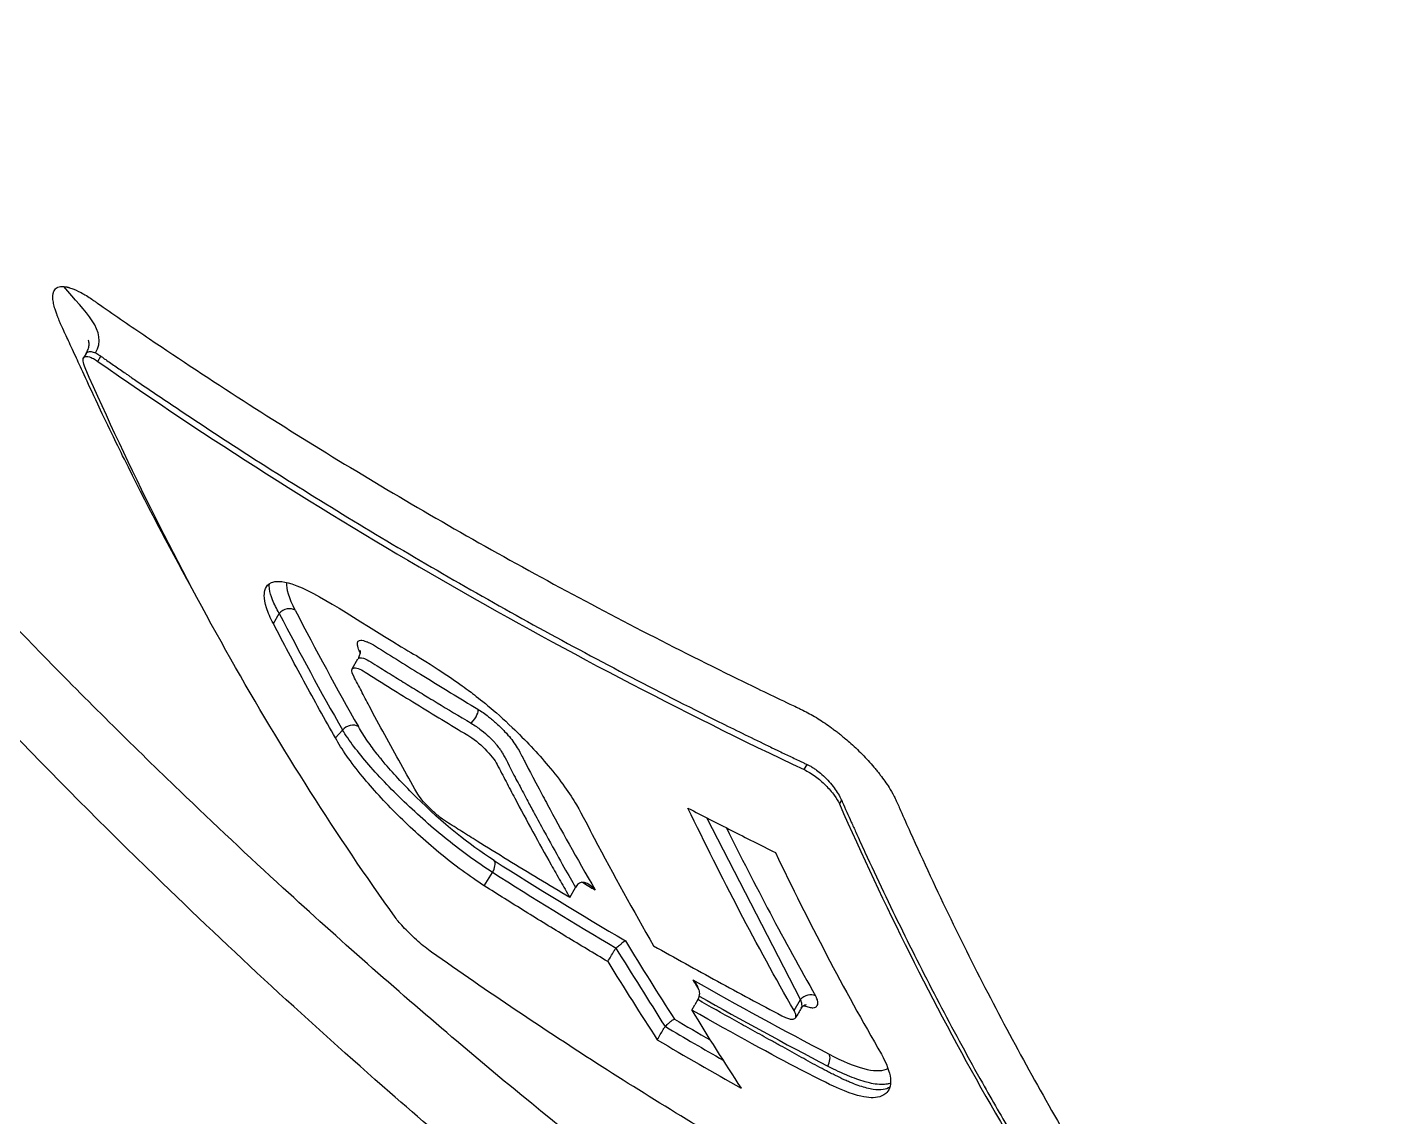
# Model space of a CAD drawing. Header units: millimetres. Extents: x 0 to 4378, y 0 to 2376.
# Drawn here: x 2554.29 to 2578.02, y 1107.85 to 1126.67 of the extents above; entities that cross this region are included whole.
import ezdxf

# ---------------------------------------------------------------- set-up
doc = ezdxf.new("R2010")
doc.units = ezdxf.units.MM
doc.header["$LTSCALE"] = 0.2
doc.layers.add('01_Object Line', color=4, linetype='Continuous')

# ---------------------------------------------------------------- blocks, each defined once
blk = doc.blocks.new('A$C7c2cc22e_1')
for p, q in [((45.087, 87.009), (45.044, 86.935)), ((45.289, 86.874), (45.341, 86.963)), ((48.324, 82.343), (48.425, 82.518)), ((49.687, 81.56), (49.786, 81.732)), ((49.398, 80.366), (49.518, 80.504)), ((51.625, 80.692), (51.625, 80.692)), ((57.498, 79.819), (57.55, 79.908)), ((53.01, 79.312), (53.01, 79.312)), ((58.146, 79.29), (58.109, 79.226)), ((57.434, 75.845), (55.816, 78.986)), ((51.969, 77.812), (52.113, 78.044)), ((53.447, 77.611), (53.547, 77.785)), ((55.555, 75.665), (55.607, 75.755)), ((55.659, 75.845), (55.607, 75.755)), ((55.877, 75.722), (55.877, 75.722)), ((57.324, 75.654), (57.434, 75.845)), ((58.537, 74.328), (58.538, 74.328))]:
    blk.add_line(p, q)
for centre, major_axis, ratio, start_param, end_param in [((48.567, 82.436), (0.178, 0.092), 0.765538, 0.402245, 2.027826), ((125.954, 168.363), (-60.318, -104.474), 0.577358, 5.92804, 5.957788), ((126.134, 168.261), (-60.259, -104.281), 0.577484, 5.928254, 5.958002), ((109.913, 91.389), (83.621, -22.436), 0.369697, 4.019009, 4.03304), ((109.913, 91.389), (83.621, -22.436), 0.369697, 4.03304, 4.048575), ((49.967, 79.731), (-1.887, -1.142), 0.164807, 2.686739, 3.109899), ((49.659, 80.422), (0.174, 0.099), 0.773645, 0.369029, 1.995393), ((134.23, 163.88), (-60.369, -104.64), 0.577252, 5.914776, 5.957186), ((52.011, 78.103), (0.107, 0.169), 0.586007, 4.737118, 6.001225), ((127.474, 161.223), (-98.866, -59.022), 0.777152, 0.373252, 0.401665), ((127.553, 161.044), (-99.039, -58.95), 0.776926, 0.374253, 0.401019), ((94.959, 75.998), (-62.109, 23.647), 0.241327, 0.938886, 0.943563), ((130.568, 166.423), (-60.674, -105.048), 0.577401, 5.976389, 5.997489), ((130.41, 166.493), (-60.859, -105.378), 0.577385, 5.978619, 5.999674), ((104.78, 172.265), (26.705, 114.175), 0.494212, 2.6757, 2.678414), ((127.448, 161.208), (98.842, 59.009), 0.777152, 3.557662, 3.58608), ((127.532, 161.028), (-99.019, -58.936), 0.776937, 0.418707, 0.445475), ((57.575, 75.763), (0.174, 0.099), 0.773535, 0.465972, 1.995859), ((126.826, 158.139), (-96.822, -57.829), 0.777186, 0.401407, 0.409151), ((131.842, 165.669), (-60.833, -105.398), 0.577331, 5.978461, 5.999516), ((126.958, 157.962), (-97.083, -57.708), 0.776828, 0.401327, 0.413827), ((126.823, 157.732), (-97.084, -57.709), 0.776825, 0.401265, 0.419412), ((57.809, 74.753), (0.093, 0.177), 0.567955, 4.687599, 5.953582)]:
    blk.add_ellipse(centre, major_axis=major_axis, ratio=ratio, start_param=start_param, end_param=end_param)
for points, knots in [([(144.844, 88.054), (144.841, 88.055), (144.816, 88.072), (144.73, 88.124), (144.693, 88.147), (144.567, 88.223), (144.464, 88.285), (144.099, 88.503), (143.783, 88.691), (142.63, 89.37), (141.59, 89.979), (139.471, 91.215), (138.519, 91.769), (136.445, 92.974), (135.587, 93.471), (135.251, 93.668), (135.191, 93.702), (134.948, 93.845), (134.763, 93.953), (133.809, 94.512), (132.977, 94.998), (131.112, 96.089), (130.068, 96.699), (128.471, 97.632), (127.974, 97.923), (127.298, 98.317), (127.139, 98.411), (126.813, 98.601), (126.649, 98.696), (126.148, 98.986), (125.792, 99.193), (124.766, 99.788), (124.092, 100.179), (121.778, 101.52), (120.094, 102.495), (117.501, 103.997), (116.628, 104.502), (115.296, 105.273), (114.845, 105.533), (113.425, 106.355), (112.458, 106.914), (110.53, 108.028), (109.585, 108.574), (107.678, 109.676), (106.727, 110.225), (104.83, 111.321), (103.887, 111.865), (99.265, 114.533), (95.436, 116.741), (89.833, 119.969), (88.146, 120.941), (83.463, 123.638), (80.433, 125.382), (72.809, 129.772), (68.234, 132.405), (62.711, 135.586), (61.621, 136.214), (59.742, 137.297), (58.946, 137.756), (57.573, 138.547), (56.991, 138.883), (55.555, 139.711), (54.71, 140.199), (53.056, 141.153), (52.249, 141.619), (51.462, 142.073)], [0.000001, 0.000001, 0.000001, 0.000001, 0.020999, 0.020999, 0.03362, 0.03362, 0.058853, 0.058853, 0.10929, 0.10929, 0.210139, 0.210139, 0.277387, 0.277387, 0.343259, 0.343259, 0.357255, 0.357255, 0.400141, 0.400141, 0.572106, 0.572106, 0.758153, 0.758153, 0.839265, 0.839265, 0.865124, 0.865124, 0.885821, 0.885821, 0.936976, 0.936976, 1.031169, 1.031169, 1.255712, 1.255712, 1.367089, 1.367089, 1.423303, 1.423303, 1.543936, 1.543936, 1.662482, 1.662482, 1.779397, 1.779397, 1.892284, 1.892284, 2.327177, 2.327177, 2.51121, 2.51121, 2.83327, 2.83327, 3.318061, 3.318061, 3.439024, 3.439024, 3.529698, 3.529698, 3.597738, 3.597738, 3.699741, 3.699741, 3.801674, 3.801674, 3.801674, 3.801674]), ([(62.109, 67.464), (62.068, 67.488), (62.036, 67.506), (61.966, 67.547), (61.93, 67.568), (61.822, 67.631), (61.75, 67.673), (61.532, 67.802), (61.385, 67.889), (60.927, 68.166), (60.613, 68.361), (59.519, 69.056), (58.719, 69.591), (56.171, 71.373), (54.386, 72.735), (52.215, 74.52), (51.813, 74.856), (50.434, 76.028), (49.46, 76.888), (47.895, 78.323), (47.299, 78.883), (45.937, 80.19), (45.176, 80.944), (43.764, 82.383), (43.111, 83.067), (42.123, 84.129), (41.781, 84.501), (39.741, 86.76), (38.117, 88.692), (35.848, 91.611), (35.123, 92.581), (33.733, 94.521), (33.068, 95.491), (31.816, 97.405), (31.229, 98.347), (30.122, 100.22), (29.602, 101.149), (27.177, 105.761), (25.878, 109.179), (25.149, 112.861), (25.05, 113.527), (24.9, 115.123), (24.898, 116.017), (25.027, 117.251), (25.092, 117.644), (25.267, 118.393), (25.376, 118.749), (25.507, 119.085)], [0.000001, 0.000001, 0.000001, 0.000001, 0.017289, 0.017289, 0.034993, 0.034993, 0.070506, 0.070506, 0.142461, 0.142461, 0.294734, 0.294734, 0.67969, 0.67969, 1.52071, 1.52071, 1.712137, 1.712137, 2.17847, 2.17847, 2.468632, 2.468632, 2.845677, 2.845677, 3.177241, 3.177241, 3.354712, 3.354712, 4.246918, 4.246918, 4.688059, 4.688059, 5.129475, 5.129475, 5.562211, 5.562211, 5.997516, 5.997516, 7.753462, 7.753462, 8.159608, 8.159608, 8.770872, 8.770872, 9.07783, 9.07783, 9.385555, 9.385555, 9.385555, 9.385555]), ([(62.628, 65.213), (62.459, 65.311), (62.007, 65.57), (60.943, 66.227), (60.516, 66.499), (59.801, 66.966), (59.514, 67.156), (58.084, 68.121), (56.922, 68.953), (54.983, 70.414), (54.205, 71.02), (52.394, 72.478), (51.362, 73.344), (48.967, 75.438), (47.612, 76.688), (44.504, 79.704), (42.769, 81.506), (40.66, 83.852), (40.222, 84.349), (39.573, 85.099), (39.359, 85.348), (38.936, 85.846), (38.727, 86.095), (38.41, 86.475), (38.304, 86.603), (37.986, 86.988), (37.779, 87.24), (37.371, 87.744), (37.17, 87.994), (36.872, 88.369), (36.774, 88.494), (36.572, 88.751), (36.468, 88.883), (36.264, 89.146), (36.163, 89.277), (35.857, 89.673), (35.653, 89.941), (35.271, 90.446), (35.087, 90.693), (34.723, 91.184), (34.545, 91.426), (34.012, 92.161), (33.663, 92.653), (32.96, 93.663), (32.604, 94.187), (31.958, 95.159), (31.668, 95.606), (31.29, 96.199), (31.212, 96.323), (30.821, 96.947), (30.519, 97.44), (30.078, 98.179), (29.934, 98.425), (29.651, 98.912), (29.512, 99.155), (29.239, 99.639), (29.107, 99.877), (28.909, 100.237), (28.843, 100.359), (28.715, 100.596), (28.654, 100.71), (28.527, 100.948), (28.464, 101.068), (28.287, 101.406), (28.169, 101.635), (27.172, 103.598), (26.424, 105.283), (25.765, 107.039), (25.711, 107.188), (25.604, 107.483), (25.553, 107.627), (25.455, 107.908), (25.408, 108.047), (25.317, 108.318), (25.274, 108.451), (25.19, 108.712), (25.15, 108.841), (25.036, 109.21), (24.964, 109.454), (24.767, 110.15), (24.652, 110.602), (24.512, 111.214), (24.47, 111.401), (24.414, 111.676), (24.396, 111.763), (24.346, 112.018), (24.316, 112.185), (24.26, 112.506), (24.236, 112.659), (24.17, 113.097), (24.133, 113.377), (24.052, 114.136), (24.021, 114.604), (24.002, 115.394), (24.006, 115.724), (24.044, 116.525), (24.093, 116.985), (24.206, 117.64), (24.25, 117.853), (24.327, 118.164), (24.354, 118.267), (24.397, 118.418), (24.411, 118.468), (24.434, 118.542), (24.442, 118.567), (24.453, 118.604), (24.457, 118.616), (24.465, 118.641), (24.469, 118.653), (24.473, 118.665)], [0.000492, 0.000492, 0.000492, 0.000492, 0.070477, 0.070477, 0.116784, 0.116784, 0.147598, 0.147598, 0.270163, 0.270163, 0.35129, 0.35129, 0.459378, 0.459378, 0.603543, 0.603543, 0.795477, 0.795477, 0.846759, 0.846759, 0.872247, 0.872247, 0.897546, 0.897546, 0.910816, 0.910816, 0.936058, 0.936058, 0.961053, 0.961053, 0.973407, 0.973407, 0.986612, 0.986612, 0.999925, 0.999925, 1.026343, 1.026343, 1.051465, 1.051465, 1.076258, 1.076258, 1.125243, 1.125243, 1.177878, 1.177878, 1.224985, 1.224985, 1.237745, 1.237745, 1.287061, 1.287061, 1.311764, 1.311764, 1.336615, 1.336615, 1.361333, 1.361333, 1.372959, 1.372959, 1.384222, 1.384222, 1.395507, 1.395507, 1.41867, 1.41867, 1.596072, 1.596072, 1.612752, 1.612752, 1.628768, 1.628768, 1.644172, 1.644172, 1.659003, 1.659003, 1.673475, 1.673475, 1.702106, 1.702106, 1.756638, 1.756638, 1.781274, 1.781274, 1.792708, 1.792708, 1.814679, 1.814679, 1.835454, 1.835454, 1.874477, 1.874477, 1.942807, 1.942807, 1.994085, 1.994085, 2.070998, 2.070998, 2.109452, 2.109452, 2.128666, 2.128666, 2.138273, 2.138273, 2.143077, 2.143077, 2.145479, 2.145479, 2.147874, 2.147874, 2.147874, 2.147874]), ([(62.628, 65.213), (62.728, 65.156), (63.066, 64.963), (63.69, 64.622), (63.954, 64.48), (64.733, 64.073), (65.247, 63.817), (66.762, 63.099), (67.744, 62.682), (69.314, 62.088), (69.95, 61.867), (70.91, 61.567), (71.253, 61.467), (72.494, 61.134), (73.36, 60.953), (75.264, 60.682), (76.294, 60.632), (77.774, 60.742), (78.284, 60.82), (81.114, 61.499), (82.489, 62.893), (83.637, 65.428), (83.884, 66.522), (84.06, 69.563), (83.854, 72.529), (81.341, 79.25), (80.219, 81.641), (77.482, 86.578), (75.868, 89.121), (74.048, 91.668)], [-11.591769, -11.591769, -11.591769, -11.591769, -11.369233, -11.369233, -11.2055, -11.2055, -10.879051, -10.879051, -10.229253, -10.229253, -9.808886, -9.808886, -9.569695, -9.569695, -8.931682, -8.931682, -8.097781, -8.097781, -7.622133, -7.622133, -5.29353, -5.29353, -3.945591, -3.945591, -1.974095, -1.974095, -0.987299, -0.987299, -0.000001, -0.000001, -0.000001, -0.000001]), ([(62.109, 67.464), (62.134, 67.45), (62.154, 67.438), (62.199, 67.412), (62.222, 67.399), (62.289, 67.361), (62.335, 67.335), (62.471, 67.258), (62.562, 67.207), (62.838, 67.053), (63.022, 66.952), (63.614, 66.634), (64.014, 66.428), (65.562, 65.66), (66.694, 65.167), (69.239, 64.199), (70.637, 63.783), (73.807, 63.127), (75.484, 63.04), (79.291, 63.631), (80.782, 64.804), (82.705, 68.339), (82.727, 70.939), (81.862, 75.912), (80.94, 78.668), (78.178, 84.636), (76.356, 87.799), (74.143, 91.048)], [-6.407087, -6.407087, -6.407087, -6.407087, -6.401237, -6.401237, -6.39525, -6.39525, -6.383254, -6.383254, -6.359103, -6.359103, -6.309555, -6.309555, -6.200269, -6.200269, -5.881807, -5.881807, -5.449682, -5.449682, -4.832371, -4.832371, -3.815475, -3.815475, -2.514487, -2.514487, -1.264317, -1.264317, -0.000001, -0.000001, -0.000001, -0.000001]), ([(46.905, 82.976), (46.506, 83.697), (46.12, 84.433), (45.748, 85.184), (45.669, 85.344), (45.598, 85.489), (45.535, 85.619), (45.432, 85.831), (45.35, 86.004), (45.288, 86.136), (45.101, 86.534), (44.976, 86.81), (44.908, 86.958), (44.882, 87.014), (44.858, 87.067), (44.835, 87.115), (44.82, 87.148), (44.809, 87.171), (44.782, 87.23), (44.766, 87.263), (44.748, 87.302), (44.726, 87.348), (44.725, 87.351), (44.723, 87.354), (44.722, 87.358), (44.694, 87.416), (44.671, 87.467), (44.652, 87.509), (44.643, 87.53), (44.635, 87.549), (44.628, 87.566), (44.624, 87.575), (44.619, 87.587), (44.613, 87.602), (44.61, 87.609), (44.607, 87.617), (44.603, 87.626), (44.601, 87.633), (44.598, 87.639), (44.596, 87.646), (44.593, 87.652), (44.591, 87.657), (44.589, 87.663), (44.586, 87.672), (44.583, 87.68), (44.579, 87.689), (44.571, 87.712), (44.563, 87.735), (44.556, 87.758), (44.548, 87.784), (44.538, 87.816), (44.53, 87.853), (44.523, 87.88), (44.518, 87.91), (44.514, 87.941), (44.512, 87.961), (44.511, 87.978), (44.511, 87.993), (44.512, 87.998), (44.512, 88.003), (44.512, 88.008), (44.512, 88.013), (44.513, 88.018), (44.513, 88.022), (44.514, 88.033), (44.516, 88.042), (44.517, 88.05), (44.52, 88.061), (44.522, 88.069), (44.524, 88.073), (44.526, 88.081), (44.53, 88.089), (44.534, 88.096), (44.545, 88.117), (44.563, 88.136), (44.587, 88.148), (44.591, 88.15), (44.595, 88.152), (44.599, 88.154), (44.615, 88.161), (44.632, 88.164), (44.647, 88.166), (44.673, 88.169), (44.694, 88.167), (44.704, 88.166)], [-0.9584839, -0.9584839, -0.9584839, -0.9584839, -0.5714286, -0.5714286, -0.5714286, -0.517013, -0.517013, -0.517013, -0.4285714, -0.4285714, -0.4285714, -0.2857143, -0.2857143, -0.2857143, -0.2513176, -0.2513176, -0.2513176, -0.2280904, -0.2280904, -0.2280904, -0.2152452, -0.2152452, -0.2152452, -0.2142857, -0.2142857, -0.2142857, -0.1903263, -0.1903263, -0.1903263, -0.1785714, -0.1785714, -0.1785714, -0.170079, -0.170079, -0.170079, -0.1658975, -0.1658975, -0.1658975, -0.16301, -0.16301, -0.16301, -0.1607143, -0.1607143, -0.1607143, -0.15572, -0.15572, -0.15572, -0.1428571, -0.1428571, -0.1428571, -0.1223688, -0.1223688, -0.1223688, -0.1071429, -0.1071429, -0.1071429, -0.0986615, -0.0986615, -0.0986615, -0.0956016, -0.0956016, -0.0956016, -0.0922441, -0.0922441, -0.0922441, -0.0841138, -0.0841138, -0.0841138, -0.0714286, -0.0714286, -0.0714286, -0.0625785, -0.0625785, -0.0625785, -0.0357143, -0.0357143, -0.0357143, -0.0328765, -0.0328765, -0.0328765, -0.0209459, -0.0209459, -0.0209459, 0, 0, 0, 0]), ([(44.704, 88.166), (44.714, 88.165), (44.724, 88.164), (44.735, 88.162), (44.74, 88.162), (44.745, 88.161), (44.751, 88.16), (44.756, 88.159), (44.761, 88.157), (44.767, 88.156), (44.773, 88.155), (44.778, 88.154), (44.784, 88.152), (44.79, 88.151), (44.795, 88.149), (44.801, 88.147), (44.813, 88.144), (44.825, 88.14), (44.838, 88.136), (44.887, 88.118), (44.942, 88.094), (45, 88.062), (45.059, 88.031), (45.121, 87.992), (45.187, 87.948), (45.203, 87.937), (45.219, 87.925), (45.236, 87.914), (45.252, 87.902), (45.269, 87.891), (45.285, 87.879), (45.318, 87.856), (45.351, 87.834), (45.384, 87.811), (45.649, 87.627), (45.915, 87.445), (46.182, 87.264), (46.716, 86.903), (47.256, 86.547), (47.801, 86.197), (48.346, 85.847), (48.896, 85.502), (49.452, 85.164), (50.006, 84.826), (50.566, 84.494), (51.13, 84.167)], [-1, -1, -1, -1, -0.9989185, -0.9989185, -0.9989185, -0.9983778, -0.9983778, -0.9983778, -0.9978371, -0.9978371, -0.9978371, -0.9972963, -0.9972963, -0.9972963, -0.9967556, -0.9967556, -0.9967556, -0.9956741, -0.9956741, -0.9956741, -0.9913482, -0.9913482, -0.9913482, -0.9870224, -0.9870224, -0.9870224, -0.9859409, -0.9859409, -0.9859409, -0.9848594, -0.9848594, -0.9848594, -0.9826965, -0.9826965, -0.9826965, -0.965393, -0.965393, -0.965393, -0.930786, -0.930786, -0.930786, -0.896179, -0.896179, -0.896179, -0.8616263, -0.8616263, -0.8616263, -0.8616263]), ([(45.088, 87.01), (45.097, 87.026), (45.106, 87.043), (45.119, 87.074), (45.124, 87.088), (45.135, 87.126), (45.138, 87.148), (45.138, 87.183), (45.137, 87.196), (45.134, 87.212), (45.133, 87.216), (45.13, 87.226), (45.129, 87.228), (45.128, 87.229), (45.128, 87.23), (45.127, 87.232), (45.127, 87.233), (45.126, 87.235), (45.126, 87.236), (45.125, 87.238), (45.125, 87.238), (45.125, 87.238), (45.125, 87.238), (45.125, 87.238), (45.125, 87.238), (45.125, 87.238)], [0, 0, 0, 0, 0.00597367, 0.00597367, 0.01138515, 0.01138515, 0.02053171, 0.02053171, 0.02921049, 0.02921049, 0.03389334, 0.03389334, 0.03922284, 0.03922284, 0.04001784, 0.04001784, 0.040804, 0.040804, 0.04131178, 0.04131178, 0.0413347, 0.0413347, 0.0413533, 0.0413533, 0.04135544, 0.04135544, 0.04135544, 0.04135544]), ([(45.07, 86.76), (45.05, 86.807), (45.038, 86.847), (45.032, 86.914), (45.04, 86.939), (45.079, 86.963), (45.107, 86.963), (45.164, 86.945), (45.187, 86.935), (45.236, 86.909), (45.262, 86.893), (45.289, 86.874)], [-0.09630603, -0.09630603, -0.09630603, -0.09630603, -0.07320762, -0.07320762, -0.04828154, -0.04828154, -0.02519492, -0.02519492, -0.01231734, -0.01231734, -0.000001, -0.000001, -0.000001, -0.000001]), ([(45.087, 87.009), (45.094, 87.022), (45.105, 87.032), (45.119, 87.038), (45.134, 87.044), (45.153, 87.046), (45.175, 87.043), (45.197, 87.04), (45.222, 87.032), (45.25, 87.019)], [0.4848578, 0.4848578, 0.4848578, 0.4848578, 0.647914, 0.647914, 0.647914, 0.823957, 0.823957, 0.823957, 0.9999999, 0.9999999, 0.9999999, 0.9999999]), ([(45.25, 87.019), (45.263, 87.013), (45.277, 87.005), (45.291, 86.997), (45.298, 86.992), (45.305, 86.988), (45.312, 86.983), (45.319, 86.978), (45.326, 86.973), (45.334, 86.968), (45.336, 86.966), (45.338, 86.965), (45.341, 86.963)], [0.0000001, 0.0000001, 0.0000001, 0.0000001, 0.4648523, 0.4648523, 0.4648523, 0.6972784, 0.6972784, 0.6972784, 0.9297046, 0.9297046, 0.9297046, 0.9999999, 0.9999999, 0.9999999, 0.9999999]), ([(45.289, 86.874), (47.199, 85.542), (49.178, 84.284), (51.225, 83.103), (53.254, 81.932), (55.346, 80.837), (57.498, 79.819)], [0, 0, 0, 0, 0.502185, 0.502185, 0.502185, 1, 1, 1, 1]), ([(45.341, 86.963), (45.346, 86.96), (45.351, 86.956), (45.357, 86.952), (45.364, 86.947), (45.372, 86.942), (45.379, 86.936), (45.394, 86.926), (45.409, 86.915), (45.425, 86.905), (45.485, 86.863), (45.546, 86.821), (45.606, 86.779), (45.667, 86.737), (45.728, 86.695), (45.788, 86.653), (45.804, 86.643), (45.819, 86.632), (45.834, 86.622), (45.849, 86.611), (45.864, 86.601), (45.88, 86.591), (45.91, 86.57), (45.94, 86.549), (45.971, 86.528), (46.215, 86.362), (46.459, 86.196), (46.705, 86.032), (47.197, 85.704), (47.693, 85.38), (48.194, 85.061), (48.695, 84.743), (49.2, 84.429), (49.709, 84.12), (50.218, 83.811), (50.732, 83.507), (51.25, 83.207), (51.768, 82.908), (52.29, 82.614), (52.816, 82.324), (53.342, 82.035), (53.873, 81.751), (54.407, 81.471), (54.942, 81.192), (55.48, 80.917), (56.023, 80.648), (56.294, 80.513), (56.566, 80.38), (56.839, 80.248), (56.874, 80.231), (56.908, 80.215), (56.942, 80.198), (56.959, 80.19), (56.976, 80.182), (56.993, 80.174), (57.01, 80.166), (57.027, 80.157), (57.044, 80.149), (57.113, 80.116), (57.181, 80.083), (57.25, 80.051), (57.318, 80.018), (57.387, 79.985), (57.456, 79.953), (57.473, 79.945), (57.49, 79.937), (57.507, 79.928), (57.516, 79.924), (57.524, 79.92), (57.533, 79.916), (57.539, 79.914), (57.544, 79.911), (57.55, 79.908)], [0, 0, 0, 0, 0.0013857, 0.0013857, 0.0013857, 0.0033723, 0.0033723, 0.0033723, 0.0073454, 0.0073454, 0.0073454, 0.0232379, 0.0232379, 0.0232379, 0.0391303, 0.0391303, 0.0391303, 0.0431034, 0.0431034, 0.0431034, 0.0470765, 0.0470765, 0.0470765, 0.0550227, 0.0550227, 0.0550227, 0.1185925, 0.1185925, 0.1185925, 0.2457321, 0.2457321, 0.2457321, 0.3728716, 0.3728716, 0.3728716, 0.5000112, 0.5000112, 0.5000112, 0.6271507, 0.6271507, 0.6271507, 0.7543218, 0.7543218, 0.7543218, 0.8814771, 0.8814771, 0.8814771, 0.9450548, 0.9450548, 0.9450548, 0.953002, 0.953002, 0.953002, 0.9569756, 0.9569756, 0.9569756, 0.9609492, 0.9609492, 0.9609492, 0.9768436, 0.9768436, 0.9768436, 0.992738, 0.992738, 0.992738, 0.9967116, 0.9967116, 0.9967116, 0.9986984, 0.9986984, 0.9986984, 1, 1, 1, 1]), ([(50.429, 77.267), (49.419, 78.681), (48.472, 80.169), (46.681, 83.332), (45.842, 85.009), (45.07, 86.76)], [-1.719587, -1.719587, -1.719587, -1.719587, -0.870829, -0.870829, -0.000001, -0.000001, -0.000001, -0.000001]), ([(51.13, 84.167), (51.131, 84.167), (51.132, 84.166), (51.133, 84.166), (51.698, 83.839), (52.269, 83.518), (52.845, 83.203), (53.42, 82.888), (54.001, 82.579), (54.586, 82.276), (55.172, 81.973), (55.762, 81.676), (56.356, 81.385), (56.654, 81.24), (56.952, 81.096), (57.252, 80.953), (57.29, 80.935), (57.327, 80.918), (57.365, 80.9), (57.383, 80.891), (57.402, 80.882), (57.421, 80.873), (57.44, 80.864), (57.458, 80.855), (57.477, 80.846), (57.553, 80.809), (57.631, 80.766), (57.71, 80.718), (57.79, 80.669), (57.87, 80.616), (57.949, 80.559), (57.969, 80.545), (57.989, 80.53), (58.009, 80.515), (58.019, 80.508), (58.028, 80.5), (58.038, 80.493)], [-0.8616263, -0.8616263, -0.8616263, -0.8616263, -0.861572, -0.861572, -0.861572, -0.826965, -0.826965, -0.826965, -0.7923494, -0.7923494, -0.7923494, -0.7577381, -0.7577381, -0.7577381, -0.7404325, -0.7404325, -0.7404325, -0.7382693, -0.7382693, -0.7382693, -0.7371877, -0.7371877, -0.7371877, -0.7361061, -0.7361061, -0.7361061, -0.7317796, -0.7317796, -0.7317796, -0.7274532, -0.7274532, -0.7274532, -0.7263716, -0.7263716, -0.7263716, -0.7258308, -0.7258308, -0.7258308, -0.7258308]), ([(48.324, 82.343), (48.273, 82.441), (48.233, 82.533), (48.181, 82.696), (48.168, 82.767), (48.167, 82.896), (48.18, 83.007), (48.356, 83.079), (48.463, 83.087), (49.085, 82.883), (49.747, 82.413), (50.709, 81.839), (50.786, 81.797), (51.364, 81.435), (51.619, 81.248), (51.882, 81.048), (52.143, 80.844), (52.683, 80.328), (52.891, 80.106), (53.291, 79.629), (53.449, 79.406), (53.659, 79.048), (53.79, 78.785), (54.204, 78.002), (54.546, 77.382), (54.895, 76.774)], [-1.490546, -1.490546, -1.490546, -1.490546, -1.372171, -1.372171, -1.254036, -1.254036, -1.123299, -1.123299, -1.043679, -1.043679, -0.850826, -0.850826, -0.807838, -0.807838, -0.709589, -0.709589, -0.595224, -0.595224, -0.510831, -0.510831, -0.413449, -0.413449, -0.333919, -0.333919, 0, 0, 0, 0]), ([(48.425, 82.518), (48.377, 82.602), (48.339, 82.681), (48.311, 82.752), (48.282, 82.823), (48.264, 82.886), (48.257, 82.942), (48.253, 82.969), (48.253, 82.995), (48.254, 83.018), (48.255, 83.023), (48.255, 83.029), (48.256, 83.034)], [0, 0, 0, 0, 0.1145176, 0.1145176, 0.1145176, 0.2290353, 0.2290353, 0.2290353, 0.2862941, 0.2862941, 0.2862941, 0.2995311, 0.2995311, 0.2995311, 0.2995311]), ([(49.398, 80.366), (49.214, 80.69), (49.032, 81.016), (48.674, 81.675), (48.498, 82.007), (48.324, 82.343)], [0.000001, 0.000001, 0.000001, 0.000001, 0.1762141, 0.1762141, 0.3524272, 0.3524272, 0.3524272, 0.3524272]), ([(49.826, 81.829), (49.823, 81.835), (49.821, 81.841), (49.818, 81.846), (49.812, 81.861), (49.798, 81.89), (49.788, 81.926), (49.777, 81.963), (49.776, 81.984), (49.776, 81.997), (49.776, 82.005), (49.777, 82.012), (49.779, 82.019), (49.781, 82.025), (49.783, 82.03), (49.786, 82.034), (49.788, 82.037), (49.789, 82.038), (49.791, 82.04), (49.801, 82.05), (49.817, 82.055), (49.835, 82.055), (49.841, 82.055), (49.855, 82.055), (49.88, 82.049)], [-0.1950404, -0.1950404, -0.1950404, -0.1950404, -0.1875, -0.1875, -0.1875, -0.15625, -0.15625, -0.15625, -0.125, -0.125, -0.125, -0.1132064, -0.1132064, -0.1132064, -0.1029257, -0.1029257, -0.1029257, -0.0982143, -0.0982143, -0.0982143, -0.0714286, -0.0714286, -0.0714286, -0.0535714, -0.0535714, -0.0535714, -0.0535714]), ([(49.88, 82.049), (49.888, 82.047), (49.896, 82.045), (49.905, 82.042), (49.916, 82.038), (49.927, 82.034), (49.937, 82.03), (49.951, 82.024), (49.973, 82.015), (50.007, 81.998), (50.041, 81.981), (50.069, 81.964), (50.088, 81.953)], [-0.05357143, -0.05357143, -0.05357143, -0.05357143, -0.04596765, -0.04596765, -0.04596765, -0.03571429, -0.03571429, -0.03571429, -0.01785714, -0.01785714, -0.01785714, 0, 0, 0, 0]), ([(49.797, 81.744), (49.799, 81.749), (49.801, 81.754), (49.812, 81.781), (49.82, 81.802), (49.827, 81.832), (49.829, 81.842), (49.83, 81.855), (49.83, 81.859), (49.83, 81.869), (49.83, 81.873), (49.83, 81.877), (49.83, 81.878), (49.83, 81.878)], [0.00184563, 0.00184563, 0.00184563, 0.00184563, 0.00366163, 0.00366163, 0.01095725, 0.01095725, 0.01487685, 0.01487685, 0.01720262, 0.01720262, 0.02085476, 0.02085476, 0.02385617, 0.02385617, 0.02385617, 0.02385617]), ([(49.88, 81.745), (49.905, 81.737), (49.937, 81.722), (49.973, 81.701), (50.016, 81.677), (50.067, 81.645), (50.119, 81.612), (50.2, 81.562), (50.284, 81.51), (50.378, 81.451), (50.459, 81.401), (50.545, 81.348), (50.637, 81.291), (50.719, 81.24), (50.806, 81.187), (50.897, 81.132), (50.935, 81.108), (50.974, 81.085), (51.013, 81.061), (51.06, 81.032), (51.108, 81.003), (51.158, 80.973), (51.338, 80.863), (51.534, 80.746), (51.745, 80.62)], [0.4004159, 0.4004159, 0.4004159, 0.4004159, 0.4570088, 0.4570088, 0.4570088, 0.5226685, 0.5226685, 0.5226685, 0.6227312, 0.6227312, 0.6227312, 0.7095476, 0.7095476, 0.7095476, 0.7873, 0.7873, 0.7873, 0.8197623, 0.8197623, 0.8197623, 0.8583457, 0.8583457, 0.8583457, 1, 1, 1, 1]), ([(49.712, 81.434), (49.671, 81.512), (49.67, 81.563), (49.726, 81.583), (49.754, 81.58), (49.824, 81.556), (49.865, 81.534), (49.984, 81.459), (50.058, 81.413), (50.204, 81.32), (50.278, 81.274), (50.498, 81.137), (50.645, 81.045), (50.941, 80.864), (51.089, 80.773), (51.386, 80.593), (51.535, 80.503), (51.731, 80.386), (51.781, 80.35), (51.884, 80.269), (51.934, 80.224), (52.077, 80.081), (52.153, 79.985), (52.218, 79.858), (52.244, 79.809), (52.294, 79.711), (52.32, 79.663), (52.396, 79.517), (52.447, 79.42), (52.601, 79.13), (52.704, 78.938), (52.913, 78.555), (53.019, 78.365), (53.178, 78.081), (53.232, 77.987), (53.339, 77.799), (53.393, 77.705), (53.447, 77.611)], [0, 0, 0, 0, 0.049586, 0.049586, 0.074046, 0.074046, 0.09857, 0.09857, 0.137167, 0.137167, 0.175764, 0.175764, 0.252958, 0.252958, 0.330152, 0.330152, 0.407345, 0.407345, 0.43188, 0.43188, 0.45635, 0.45635, 0.505944, 0.505944, 0.536823, 0.536823, 0.567702, 0.567702, 0.629461, 0.629461, 0.752975, 0.752975, 0.876487, 0.876487, 0.938244, 0.938244, 1, 1, 1, 1]), ([(53.447, 77.611), (53.267, 77.718), (53.088, 77.825), (52.909, 77.932), (52.731, 78.04), (52.552, 78.148), (52.375, 78.257), (52.197, 78.366), (52.02, 78.475), (51.844, 78.585), (51.756, 78.64), (51.668, 78.695), (51.58, 78.751), (51.492, 78.806), (51.404, 78.861), (51.316, 78.917), (51.27, 78.946), (51.221, 78.982), (51.17, 79.024), (51.119, 79.065), (51.069, 79.11), (51.021, 79.157), (50.925, 79.252), (50.847, 79.346), (50.804, 79.422), (50.711, 79.586), (50.617, 79.751), (50.525, 79.918), (50.433, 80.084), (50.341, 80.251), (50.25, 80.418), (50.159, 80.586), (50.068, 80.755), (49.979, 80.924), (49.934, 81.009), (49.889, 81.093), (49.845, 81.179), (49.822, 81.221), (49.8, 81.264), (49.778, 81.306), (49.756, 81.349), (49.734, 81.392), (49.712, 81.434)], [0, 0, 0, 0, 0.102758, 0.102758, 0.102758, 0.205514, 0.205514, 0.205514, 0.30827, 0.30827, 0.30827, 0.359648, 0.359648, 0.359648, 0.411026, 0.411026, 0.411026, 0.438236, 0.438236, 0.438236, 0.465377, 0.465377, 0.465377, 0.5204, 0.5204, 0.5204, 0.640302, 0.640302, 0.640302, 0.760202, 0.760202, 0.760202, 0.880101, 0.880101, 0.880101, 0.94005, 0.94005, 0.94005, 0.970025, 0.970025, 0.970025, 1, 1, 1, 1]), ([(52.042, 80.734), (52.087, 80.699), (52.134, 80.659), (52.182, 80.615), (52.232, 80.57), (52.278, 80.525), (52.322, 80.479)], [0.03663506, 0.03663506, 0.03663506, 0.03663506, 0.0625, 0.0625, 0.0625, 0.09375, 0.09375, 0.09375, 0.09375]), ([(52.113, 78.044), (51.998, 78.116), (51.878, 78.197), (51.633, 78.373), (51.507, 78.469), (51.253, 78.67), (51.126, 78.776), (50.874, 78.994), (50.75, 79.107), (50.51, 79.335), (50.394, 79.45), (50.174, 79.678), (50.07, 79.791), (49.88, 80.011), (49.793, 80.117), (49.639, 80.32), (49.573, 80.415), (49.518, 80.504)], [0, 0, 0, 0, 0.125, 0.125, 0.25, 0.25, 0.375, 0.375, 0.5, 0.5, 0.625, 0.625, 0.75, 0.75, 0.875, 0.875, 1, 1, 1, 1]), ([(52.141, 78.248), (51.697, 78.53), (51.251, 78.892), (50.791, 79.345), (50.594, 79.54), (50.416, 79.73), (50.259, 79.916), (50.207, 79.976), (50.16, 80.034), (50.117, 80.089), (50.064, 80.156), (50.009, 80.231), (49.952, 80.313), (49.893, 80.398), (49.84, 80.481), (49.794, 80.563)], [-1, -1, -1, -1, -0.5, -0.5, -0.5, -0.285714, -0.285714, -0.285714, -0.2, -0.2, -0.2, -0.114286, -0.114286, -0.114286, 0, 0, 0, 0]), ([(51.745, 80.62), (51.806, 80.583), (51.864, 80.543), (51.914, 80.504), (51.971, 80.461), (52.016, 80.42), (52.048, 80.391), (52.063, 80.377), (52.077, 80.364), (52.09, 80.35), (52.108, 80.332), (52.125, 80.314), (52.141, 80.297)], [0, 0, 0, 0, 0.0391751, 0.0391751, 0.0391751, 0.0833333, 0.0833333, 0.0833333, 0.0956643, 0.0956643, 0.0956643, 0.1118196, 0.1118196, 0.1118196, 0.1118196]), ([(52.322, 80.479), (52.363, 80.436), (52.398, 80.397), (52.425, 80.363), (52.45, 80.331), (52.476, 80.295), (52.504, 80.253), (52.529, 80.216), (52.551, 80.18), (52.57, 80.147), (52.588, 80.116), (52.605, 80.084), (52.621, 80.051), (52.638, 80.017), (52.654, 79.986), (52.668, 79.958), (52.695, 79.907), (52.798, 79.707), (52.983, 79.362)], [0.09375, 0.09375, 0.09375, 0.09375, 0.125, 0.125, 0.125, 0.15625, 0.15625, 0.15625, 0.1875, 0.1875, 0.1875, 0.21875, 0.21875, 0.21875, 0.25, 0.25, 0.25, 0.4692144, 0.4692144, 0.4692144, 0.4692144]), ([(58.038, 80.493), (58.048, 80.485), (58.058, 80.478), (58.068, 80.47), (58.078, 80.463), (58.087, 80.455), (58.097, 80.447), (58.107, 80.44), (58.117, 80.432), (58.126, 80.424), (58.136, 80.416), (58.146, 80.408), (58.155, 80.4), (58.165, 80.392), (58.175, 80.385), (58.184, 80.377), (58.194, 80.369), (58.203, 80.361), (58.213, 80.352), (58.244, 80.327), (58.274, 80.3), (58.304, 80.273), (58.343, 80.238), (58.381, 80.203), (58.419, 80.167), (58.493, 80.095), (58.565, 80.021), (58.631, 79.947), (58.664, 79.91), (58.696, 79.873), (58.727, 79.836), (58.742, 79.818), (58.757, 79.799), (58.772, 79.781), (58.78, 79.772), (58.787, 79.763), (58.794, 79.753), (58.801, 79.744), (58.808, 79.735), (58.815, 79.726), (58.871, 79.653), (58.922, 79.581), (58.966, 79.51), (58.997, 79.462), (59.024, 79.415), (59.048, 79.369)], [-0.72583083, -0.72583083, -0.72583083, -0.72583083, -0.72529003, -0.72529003, -0.72529003, -0.72474923, -0.72474923, -0.72474923, -0.72420843, -0.72420843, -0.72420843, -0.72366763, -0.72366763, -0.72366763, -0.72312683, -0.72312683, -0.72312683, -0.72258602, -0.72258602, -0.72258602, -0.72084984, -0.72084984, -0.72084984, -0.71857285, -0.71857285, -0.71857285, -0.71401887, -0.71401887, -0.71401887, -0.71174188, -0.71174188, -0.71174188, -0.71060338, -0.71060338, -0.71060338, -0.71003414, -0.71003414, -0.71003414, -0.70946489, -0.70946489, -0.70946489, -0.70491091, -0.70491091, -0.70491091, -0.70178277, -0.70178277, -0.70178277, -0.70178277]), ([(51.969, 77.812), (51.847, 77.89), (51.718, 77.978), (51.454, 78.173), (51.32, 78.278), (50.943, 78.59), (50.7, 78.81), (50.248, 79.259), (50.04, 79.487), (49.764, 79.824), (49.674, 79.942), (49.517, 80.165), (49.451, 80.27), (49.398, 80.366)], [-0.4066496, -0.4066496, -0.4066496, -0.4066496, -0.3530901, -0.3530901, -0.2996138, -0.2996138, -0.2036808, -0.2036808, -0.1075118, -0.1075118, -0.053792, -0.053792, 0, 0, 0, 0]), ([(52.141, 80.297), (52.154, 80.282), (52.166, 80.268), (52.178, 80.254), (52.19, 80.24), (52.207, 80.218), (52.227, 80.191), (52.241, 80.171), (52.257, 80.148), (52.273, 80.122), (52.291, 80.094), (52.352, 79.99), (52.431, 79.825), (52.45, 79.784), (52.472, 79.739), (52.501, 79.687), (52.546, 79.606), (52.593, 79.517), (52.646, 79.417)], [0.1118196, 0.1118196, 0.1118196, 0.1118196, 0.125, 0.125, 0.125, 0.1491733, 0.1491733, 0.1491733, 0.1666667, 0.1666667, 0.1666667, 0.3393805, 0.3393805, 0.3393805, 0.3822496, 0.3822496, 0.3822496, 0.4491944, 0.4491944, 0.4491944, 0.4491944]), ([(57.498, 79.819), (57.529, 79.804), (57.561, 79.787), (57.627, 79.747), (57.661, 79.724), (57.756, 79.654), (57.815, 79.604), (57.927, 79.493), (57.978, 79.434), (58.058, 79.323), (58.088, 79.272), (58.109, 79.226)], [-0.09661852, -0.09661852, -0.09661852, -0.09661852, -0.08429687, -0.08429687, -0.07141596, -0.07141596, -0.04825685, -0.04825685, -0.02320733, -0.02320733, -0.00000099, -0.00000099, -0.00000099, -0.00000099]), ([(57.55, 79.908), (57.553, 79.907), (57.556, 79.905), (57.559, 79.904), (57.567, 79.9), (57.576, 79.896), (57.585, 79.891), (57.594, 79.887), (57.603, 79.882), (57.612, 79.877), (57.621, 79.872), (57.63, 79.867), (57.639, 79.861), (57.648, 79.856), (57.657, 79.85), (57.666, 79.844), (57.675, 79.838), (57.684, 79.832), (57.693, 79.826), (57.722, 79.806), (57.751, 79.784), (57.779, 79.76), (57.815, 79.729), (57.851, 79.696), (57.884, 79.661), (57.951, 79.592), (58.009, 79.52), (58.055, 79.451), (58.078, 79.416), (58.098, 79.383), (58.116, 79.351), (58.124, 79.335), (58.132, 79.32), (58.139, 79.305), (58.142, 79.3), (58.144, 79.295), (58.146, 79.29)], [0, 0, 0, 0, 0.012221, 0.012221, 0.012221, 0.047655, 0.047655, 0.047655, 0.083088, 0.083088, 0.083088, 0.118522, 0.118522, 0.118522, 0.153956, 0.153956, 0.153956, 0.18939, 0.18939, 0.18939, 0.303147, 0.303147, 0.303147, 0.452337, 0.452337, 0.452337, 0.750718, 0.750718, 0.750718, 0.899909, 0.899909, 0.899909, 0.974504, 0.974504, 0.974504, 1, 1, 1, 1]), ([(52.646, 79.417), (52.653, 79.403), (52.66, 79.389), (52.668, 79.375), (52.701, 79.311), (52.738, 79.243), (52.777, 79.171), (52.796, 79.136), (52.814, 79.101), (52.833, 79.067), (52.891, 78.96), (52.945, 78.86), (52.996, 78.766), (53.216, 78.366), (53.385, 78.067), (53.498, 77.869), (53.516, 77.838), (53.532, 77.81), (53.547, 77.785)], [0.4491944, 0.4491944, 0.4491944, 0.4491944, 0.4583706, 0.4583706, 0.4583706, 0.5, 0.5, 0.5, 0.5254102, 0.5254102, 0.5254102, 0.6055924, 0.6055924, 0.6055924, 0.9475603, 0.9475603, 0.9475603, 1, 1, 1, 1]), ([(52.983, 79.362), (53.008, 79.314), (53.036, 79.263), (53.065, 79.209), (53.29, 78.793), (53.561, 78.302), (53.887, 77.741)], [0.4692144, 0.4692144, 0.4692144, 0.4692144, 0.5, 0.5, 0.5, 1, 1, 1, 1]), ([(58.146, 79.29), (58.147, 79.288), (58.148, 79.285), (58.149, 79.283), (58.152, 79.276), (58.156, 79.269), (58.159, 79.261), (58.184, 79.203), (58.21, 79.145), (58.236, 79.087), (58.262, 79.029), (58.288, 78.971), (58.314, 78.913), (58.32, 78.899), (58.327, 78.884), (58.333, 78.87), (58.34, 78.855), (58.346, 78.841), (58.353, 78.826), (58.366, 78.798), (58.379, 78.769), (58.392, 78.74), (58.444, 78.624), (58.496, 78.509), (58.549, 78.395), (58.76, 77.935), (58.977, 77.481), (59.198, 77.033), (59.419, 76.584), (59.644, 76.141), (59.875, 75.703), (60.106, 75.265), (60.341, 74.832), (60.581, 74.404), (60.751, 74.102), (60.924, 73.801), (61.099, 73.504)], [0, 0, 0, 0, 0.0006665, 0.0006665, 0.0006665, 0.002773, 0.002773, 0.002773, 0.0196251, 0.0196251, 0.0196251, 0.0364771, 0.0364771, 0.0364771, 0.0406901, 0.0406901, 0.0406901, 0.0449031, 0.0449031, 0.0449031, 0.0533291, 0.0533291, 0.0533291, 0.0870332, 0.0870332, 0.0870332, 0.2218495, 0.2218495, 0.2218495, 0.3566658, 0.3566658, 0.3566658, 0.4914821, 0.4914821, 0.4914821, 0.5868683, 0.5868683, 0.5868683, 0.5868683]), ([(59.048, 79.369), (59.06, 79.348), (59.07, 79.327), (59.08, 79.307), (59.088, 79.29), (59.095, 79.274), (59.102, 79.258), (59.109, 79.242), (59.116, 79.226), (59.123, 79.21), (59.137, 79.179), (59.151, 79.147), (59.165, 79.115), (59.221, 78.988), (59.277, 78.862), (59.334, 78.736), (59.561, 78.232), (59.794, 77.733), (60.032, 77.241), (60.27, 76.749), (60.515, 76.264), (60.765, 75.785), (61.015, 75.305), (61.27, 74.832), (61.531, 74.366), (61.792, 73.9), (62.059, 73.441), (62.331, 72.988), (62.62, 72.506), (62.916, 72.031), (63.218, 71.564), (63.511, 71.111), (63.81, 70.666), (64.115, 70.227), (64.191, 70.117), (64.267, 70.008), (64.344, 69.899), (64.364, 69.872), (64.383, 69.845), (64.402, 69.818), (64.412, 69.804), (64.421, 69.791), (64.431, 69.777), (64.441, 69.763), (64.45, 69.75), (64.46, 69.736), (64.479, 69.71), (64.496, 69.684), (64.51, 69.659), (64.525, 69.634), (64.538, 69.61), (64.549, 69.587), (64.56, 69.564), (64.569, 69.543), (64.575, 69.522), (64.582, 69.502), (64.586, 69.482), (64.589, 69.465), (64.59, 69.46), (64.59, 69.456), (64.59, 69.451), (64.591, 69.447), (64.591, 69.443), (64.591, 69.439), (64.591, 69.43), (64.591, 69.422), (64.59, 69.415), (64.588, 69.4), (64.584, 69.386), (64.578, 69.373), (64.572, 69.361), (64.564, 69.35), (64.554, 69.341), (64.548, 69.335), (64.542, 69.331), (64.535, 69.326)], [-0.7017828, -0.7017828, -0.7017828, -0.7017828, -0.7003569, -0.7003569, -0.7003569, -0.6992184, -0.6992184, -0.6992184, -0.6980799, -0.6980799, -0.6980799, -0.695803, -0.695803, -0.695803, -0.686695, -0.686695, -0.686695, -0.6502632, -0.6502632, -0.6502632, -0.6138313, -0.6138313, -0.6138313, -0.5773995, -0.5773995, -0.5773995, -0.5409677, -0.5409677, -0.5409677, -0.5021739, -0.5021739, -0.5021739, -0.4645611, -0.4645611, -0.4645611, -0.4551579, -0.4551579, -0.4551579, -0.4528071, -0.4528071, -0.4528071, -0.4516317, -0.4516317, -0.4516317, -0.4504563, -0.4504563, -0.4504563, -0.4481055, -0.4481055, -0.4481055, -0.4457547, -0.4457547, -0.4457547, -0.4434039, -0.4434039, -0.4434039, -0.4410531, -0.4410531, -0.4410531, -0.4404654, -0.4404654, -0.4404654, -0.4398777, -0.4398777, -0.4398777, -0.4387023, -0.4387023, -0.4387023, -0.4363515, -0.4363515, -0.4363515, -0.4340007, -0.4340007, -0.4340007, -0.4326907, -0.4326907, -0.4326907, -0.4326907]), ([(57.324, 75.654), (57.001, 76.219), (56.689, 76.792), (56.384, 77.375), (56.079, 77.958), (55.782, 78.55), (55.491, 79.153)], [-1, -1, -1, -1, -0.5, -0.5, -0.5, 0, 0, 0, 0]), ([(55.491, 79.153), (55.741, 79.024), (55.991, 78.896), (56.494, 78.641), (56.747, 78.514), (57.001, 78.387)], [0, 0, 0, 0, 0.1025805, 0.1025805, 0.205161, 0.205161, 0.205161, 0.205161]), ([(58.109, 79.226), (58.884, 77.465), (59.729, 75.78), (61.521, 72.619), (62.463, 71.139), (63.468, 69.733)], [-1.721691, -1.721691, -1.721691, -1.721691, -0.84519, -0.84519, -0.000001, -0.000001, -0.000001, -0.000001]), ([(57.001, 78.387), (57.288, 77.788), (57.585, 77.199), (57.888, 76.619), (58.19, 76.04), (58.509, 75.466), (58.835, 74.902)], [-0.9999995, -0.9999995, -0.9999995, -0.9999995, -0.4999998, -0.4999998, -0.4999998, 0, 0, 0, 0]), ([(54.106, 76.502), (53.866, 76.644), (53.626, 76.788), (53.388, 76.932), (53.15, 77.077), (52.912, 77.222), (52.676, 77.369), (52.439, 77.515), (52.204, 77.663), (51.969, 77.812)], [-1, -1, -1, -1, -0.666667, -0.666667, -0.666667, -0.333333, -0.333333, -0.333333, 0, 0, 0, 0]), ([(51.06, 76.665), (51.024, 76.69), (50.985, 76.72), (50.907, 76.782), (50.867, 76.815), (50.786, 76.887), (50.744, 76.925), (50.665, 77.001), (50.627, 77.039), (50.557, 77.112), (50.526, 77.147), (50.471, 77.211), (50.448, 77.241), (50.429, 77.267)], [-0.09818224, -0.09818224, -0.09818224, -0.09818224, -0.08163434, -0.08163434, -0.06586622, -0.06586622, -0.04902056, -0.04902056, -0.0323577, -0.0323577, -0.01585951, -0.01585951, -0.00000099, -0.00000099, -0.00000099, -0.00000099]), ([(63.23, 69.632), (62.127, 70.147), (61.039, 70.683), (58.941, 71.775), (57.932, 72.328), (55.944, 73.477), (54.968, 74.07), (53.007, 75.324), (52.024, 75.985), (51.06, 76.665)], [-1.723661, -1.723661, -1.723661, -1.723661, -1.283811, -1.283811, -0.862142, -0.862142, -0.440299, -0.440299, -0.000001, -0.000001, -0.000001, -0.000001]), ([(54.106, 76.502), (54.141, 76.562), (54.175, 76.622), (54.21, 76.682), (54.221, 76.701), (54.234, 76.718), (54.249, 76.734)], [-1, -1, -1, -1, -0.2405559, -0.2405559, -0.2405559, 0, 0, 0, 0]), ([(54.409, 76.86), (54.408, 76.86), (54.407, 76.859), (54.399, 76.856), (54.391, 76.851), (54.372, 76.837), (54.362, 76.828), (54.335, 76.806), (54.32, 76.793), (54.296, 76.774), (54.286, 76.767), (54.268, 76.752), (54.258, 76.743), (54.249, 76.734)], [-0.00147192, -0.00147192, -0.00147192, -0.00147192, 0, 0, 0.0072917, 0.0072917, 0.01459354, 0.01459354, 0.02333481, 0.02333481, 0.02819873, 0.02819873, 0.03286728, 0.03286728, 0.03286728, 0.03286728]), ([(54.895, 76.774), (55.261, 76.568), (55.629, 76.364), (56.369, 75.961), (56.741, 75.762), (57.115, 75.566)], [0, 0, 0, 0, 0.1540444, 0.1540444, 0.3080886, 0.3080886, 0.3080886, 0.3080886]), ([(55.679, 76.012), (55.676, 76.025), (55.672, 76.038), (55.667, 76.051), (55.657, 76.077), (55.644, 76.102), (55.629, 76.125)], [0, 0, 0, 0, 0.3265137, 0.3265137, 0.3265137, 1, 1, 1, 1]), ([(55.679, 76.012), (55.682, 76), (55.685, 75.987), (55.689, 75.957), (55.689, 75.945), (55.689, 75.937)], [0.000000011, 0.000000011, 0.000000011, 0.000000011, 0.003841003, 0.003841003, 0.009116418, 0.009116418, 0.009116418, 0.009116418]), ([(55.684, 75.905), (55.681, 75.895), (55.678, 75.884), (55.669, 75.864), (55.664, 75.854), (55.659, 75.845)], [0, 0, 0, 0, 0.003282931, 0.003282931, 0.006573886, 0.006573886, 0.006573886, 0.006573886]), ([(57.957, 74.576), (57.934, 74.588), (57.91, 74.6), (57.887, 74.612), (57.783, 74.666), (57.677, 74.723), (57.571, 74.781), (57.464, 74.84), (57.357, 74.899), (57.25, 74.959), (57.196, 74.989), (57.143, 75.019), (57.089, 75.048), (57.063, 75.063), (57.036, 75.078), (57.01, 75.092), (56.983, 75.107), (56.956, 75.122), (56.93, 75.136), (56.877, 75.165), (56.824, 75.194), (56.771, 75.224), (56.718, 75.253), (56.665, 75.282), (56.612, 75.311), (56.506, 75.37), (56.4, 75.429), (56.294, 75.489), (56.082, 75.607), (55.87, 75.726), (55.659, 75.845)], [0.5482111, 0.5482111, 0.5482111, 0.5482111, 0.5625, 0.5625, 0.5625, 0.625, 0.625, 0.625, 0.6875, 0.6875, 0.6875, 0.71875, 0.71875, 0.71875, 0.734375, 0.734375, 0.734375, 0.75, 0.75, 0.75, 0.78125, 0.78125, 0.78125, 0.8125, 0.8125, 0.8125, 0.875, 0.875, 0.875, 1, 1, 1, 1]), ([(55.684, 75.905), (55.686, 75.91), (55.687, 75.915), (55.688, 75.926), (55.688, 75.932), (55.689, 75.937)], [-0.003301331, -0.003301331, -0.003301331, -0.003301331, -0.001689221, -0.001689221, -0.000000019, -0.000000019, -0.000000019, -0.000000019]), ([(57.45, 75.697), (57.456, 75.708), (57.461, 75.72), (57.462, 75.735), (57.463, 75.749), (57.462, 75.766), (57.457, 75.785), (57.455, 75.794), (57.452, 75.804), (57.448, 75.814), (57.446, 75.819), (57.444, 75.824), (57.441, 75.829), (57.439, 75.834), (57.436, 75.839), (57.434, 75.845)], [-0.3716446, -0.3716446, -0.3716446, -0.3716446, -0.25, -0.25, -0.25, -0.125, -0.125, -0.125, -0.0625, -0.0625, -0.0625, -0.03125, -0.03125, -0.03125, 0, 0, 0, 0]), ([(57.535, 75.752), (57.535, 75.752), (57.535, 75.752), (57.53, 75.752), (57.521, 75.751), (57.498, 75.742), (57.485, 75.735), (57.465, 75.717), (57.456, 75.707), (57.449, 75.696)], [0.03645588, 0.03645588, 0.03645588, 0.03645588, 0.03945686, 0.03945686, 0.04899531, 0.04899531, 0.05892225, 0.05892225, 0.06618123, 0.06618123, 0.06618123, 0.06618123]), ([(57.498, 75.741), (57.499, 75.741), (57.499, 75.741), (57.5, 75.74), (57.53, 75.728), (57.558, 75.719), (57.584, 75.713), (57.609, 75.707), (57.631, 75.704), (57.65, 75.705), (57.669, 75.705), (57.685, 75.709), (57.697, 75.716), (57.703, 75.719), (57.709, 75.723), (57.713, 75.728), (57.718, 75.733), (57.722, 75.738), (57.725, 75.744), (57.732, 75.755), (57.736, 75.769), (57.736, 75.786), (57.737, 75.802), (57.734, 75.821), (57.727, 75.842), (57.723, 75.852), (57.719, 75.864), (57.714, 75.875), (57.711, 75.881), (57.709, 75.887), (57.706, 75.893), (57.703, 75.899), (57.7, 75.905), (57.696, 75.912)], [0.1220229, 0.1220229, 0.1220229, 0.1220229, 0.125, 0.125, 0.125, 0.25, 0.25, 0.25, 0.375, 0.375, 0.375, 0.5, 0.5, 0.5, 0.5625, 0.5625, 0.5625, 0.625, 0.625, 0.625, 0.75, 0.75, 0.75, 0.875, 0.875, 0.875, 0.9375, 0.9375, 0.9375, 0.96875, 0.96875, 0.96875, 1, 1, 1, 1]), ([(55.1, 75.378), (55.107, 75.386), (55.114, 75.393), (55.121, 75.4), (55.129, 75.408), (55.137, 75.416), (55.144, 75.424), (55.152, 75.431), (55.159, 75.438), (55.166, 75.445), (55.174, 75.452), (55.181, 75.459), (55.188, 75.465), (55.203, 75.477), (55.217, 75.487), (55.229, 75.493), (55.242, 75.5), (55.253, 75.504), (55.26, 75.506)], [0, 0, 0, 0, 0.103921, 0.103921, 0.103921, 0.219411, 0.219411, 0.219411, 0.342901, 0.342901, 0.342901, 0.470879, 0.470879, 0.470879, 0.734386, 0.734386, 0.734386, 1, 1, 1, 1]), ([(58.835, 74.902), (58.924, 74.739), (58.978, 74.596), (59.007, 74.337), (58.957, 74.263), (58.827, 74.15), (58.711, 74.144), (58.519, 74.161), (58.36, 74.194), (57.99, 74.355), (57.802, 74.444), (56.955, 74.885), (56.31, 75.237), (55.555, 75.665)], [-1.991968, -1.991968, -1.991968, -1.991968, -1.786266, -1.786266, -1.531519, -1.531519, -1.065024, -1.065024, -0.555126, -0.555126, -0.317149, -0.317149, 0, 0, 0, 0]), ([(57.115, 75.566), (57.143, 75.551), (57.169, 75.539), (57.218, 75.519), (57.24, 75.513), (57.3, 75.501), (57.322, 75.508), (57.351, 75.527), (57.36, 75.543), (57.356, 75.59), (57.345, 75.62), (57.324, 75.654)], [-0.06988791, -0.06988791, -0.06988791, -0.06988791, -0.06202551, -0.06202551, -0.05423635, -0.05423635, -0.03774543, -0.03774543, -0.01857631, -0.01857631, 0, 0, 0, 0]), ([(54.961, 75.151), (54.995, 75.21), (55.03, 75.27), (55.064, 75.33), (55.075, 75.349), (55.087, 75.364), (55.1, 75.378)], [0, 0, 0, 0, 0.759444, 0.759444, 0.759444, 1, 1, 1, 1]), ([(57.929, 74.903), (58.399, 74.657), (58.727, 74.57), (58.922, 74.642), (58.931, 74.646), (58.94, 74.649), (58.949, 74.654)], [0, 0, 0, 0, 0.5, 0.5, 0.5, 0.5242654, 0.5242654, 0.5242654, 0.5242654]), ([(58.993, 74.401), (58.989, 74.399), (58.984, 74.397), (58.979, 74.396), (58.962, 74.39), (58.94, 74.384), (58.913, 74.381), (58.883, 74.376), (58.846, 74.375), (58.8, 74.378), (58.701, 74.384), (58.611, 74.408), (58.555, 74.424), (58.506, 74.438), (58.457, 74.453), (58.407, 74.471), (58.355, 74.49), (58.301, 74.511), (58.249, 74.533), (58.241, 74.536), (58.232, 74.54), (58.224, 74.543), (58.095, 74.599), (57.986, 74.653), (57.905, 74.697)], [0.4914303, 0.4914303, 0.4914303, 0.4914303, 0.5, 0.5, 0.5, 0.5586849, 0.5586849, 0.5586849, 0.625, 0.625, 0.625, 0.75, 0.75, 0.75, 0.8104535, 0.8104535, 0.8104535, 0.875, 0.875, 0.875, 0.8822716, 0.8822716, 0.8822716, 1, 1, 1, 1]), ([(58.981, 74.332), (58.951, 74.311), (58.913, 74.297), (58.866, 74.29), (58.817, 74.283), (58.758, 74.284), (58.691, 74.294), (58.657, 74.299), (58.621, 74.306), (58.584, 74.316), (58.546, 74.325), (58.506, 74.337), (58.464, 74.351), (58.422, 74.365), (58.378, 74.381), (58.333, 74.399), (58.31, 74.408), (58.287, 74.418), (58.263, 74.429), (58.239, 74.439), (58.215, 74.45), (58.19, 74.461), (58.141, 74.484), (58.091, 74.509), (58.041, 74.534), (58.013, 74.547), (57.985, 74.561), (57.957, 74.576)], [0.2539467, 0.2539467, 0.2539467, 0.2539467, 0.3125, 0.3125, 0.3125, 0.375, 0.375, 0.375, 0.40625, 0.40625, 0.40625, 0.4375, 0.4375, 0.4375, 0.46875, 0.46875, 0.46875, 0.484375, 0.484375, 0.484375, 0.5, 0.5, 0.5, 0.53125, 0.53125, 0.53125, 0.5482111, 0.5482111, 0.5482111, 0.5482111])]:
    blk.add_open_spline(points, degree=3, knots=knots)
for points in [[(45.25, 87.019), (45.471, 87.402), (45.062, 87.731), (44.704, 88.166)], [(48.703, 82.574), (48.596, 82.781), (48.547, 82.941), (48.556, 83.053)], [(49.79, 81.731), (49.8, 81.75), (49.826, 81.762), (49.88, 81.745)], [(51.859, 80.863), (51.917, 80.828), (51.978, 80.785), (52.042, 80.734)], [(52.373, 79.94), (52.375, 79.938), (52.376, 79.936), (52.378, 79.934)], [(53.887, 77.741), (53.758, 77.873), (53.633, 77.935), (53.547, 77.785)], [(55.1, 75.378), (54.816, 75.831), (54.534, 76.282), (54.249, 76.734)], [(55.573, 76.188), (55.594, 76.169), (55.613, 76.148), (55.629, 76.125)], [(55.646, 76.097), (55.64, 76.106), (55.635, 76.115), (55.629, 76.124)], [(57.45, 75.697), (57.417, 75.642), (57.384, 75.588), (57.351, 75.533)]]:
    blk.add_open_spline(points, degree=3)

msp = doc.modelspace()

# ---------------------------------------------------------------- block references
at = {"layer": '01_Object Line'}
msp.add_blockref('A$C7c2cc22e_1', (2510.212, 1034.021), dxfattribs=at)

doc.saveas('drawing.dxf')
